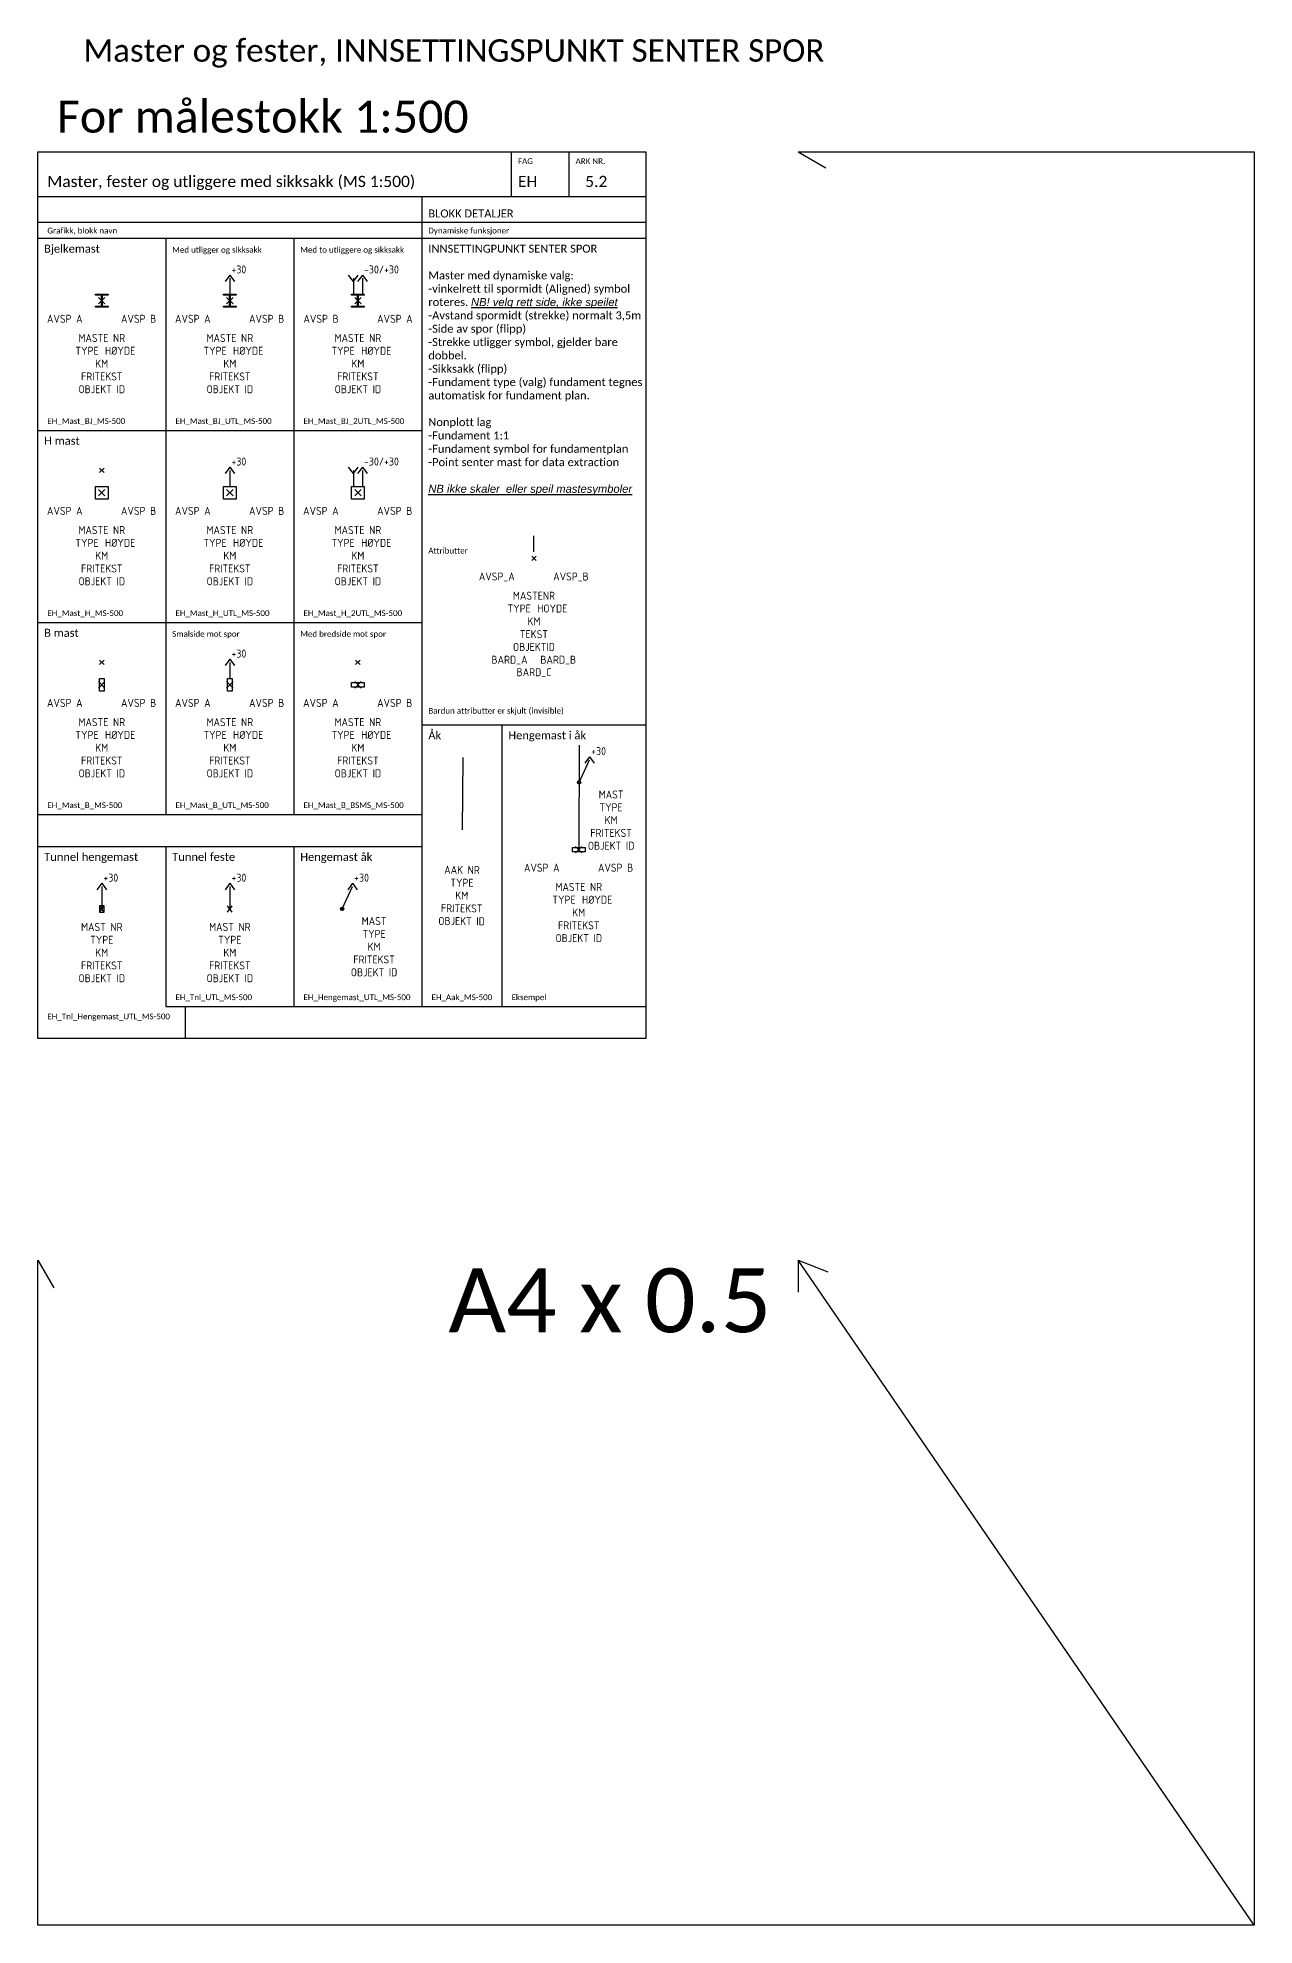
# Model space of a CAD drawing. Header units: metres. Extents: x -220 to 846, y -1228 to 277.
# Drawn here: x 210 to 400, y -1228 to -933.2 of the extents above; entities that cross this region are included whole.
import ezdxf
from ezdxf.enums import TextEntityAlignment as Align

# ---------------------------------------------------------------- set-up
doc = ezdxf.new("R2010")
doc.units = ezdxf.units.M
doc.header["$PDMODE"] = 3
doc.header["$PDSIZE"] = 0.5
doc.layers.add('1 PUNKT innsetting', color=231, linetype='Continuous', plot=False)
doc.layers.add('JBTEH_KL_xNonPLT_point_sentermast', color=11, linetype='Continuous', plot=False)
for name, color, linetype in [('JBTEH_ATT_mastenr', 2, 'Continuous'), ('JBTEH_ATT_Tekst', 2, 'Continuous'), ('JBTEH_KL_Mast_Komponenter', 4, 'Continuous'), ('JBTEH_KL_Mast_staal', 2, 'Continuous'), ('JBTEH_KL_Sikksakk', 5, 'Continuous'), ('JBTEH_KL_Utligger', 4, 'Continuous'), ('RAMME', 5, 'Continuous'), ('RAMME SYMBOLER', 4, 'Continuous'), ('RAMME TEKST', 7, 'Continuous')]:
    doc.layers.add(name, color=color, linetype=linetype)
doc.layers.add('JBTEH_ATT_OBJEKTID', color=2, linetype='Continuous', lineweight=25)
doc.styles.add('Calibri', font='calibri.ttf')
doc.styles.add('ISO25', font='isocp.shx', dxfattribs={"width": 0.9, "height": 2.5})

# ---------------------------------------------------------------- blocks, each defined once
blk = doc.blocks.new('*U119')
at = {"layer": 'JBTEH_KL_Mast_staal'}
blk.add_lwpolyline([(-0.35, -2.5), (0.35, -2.5), (0.35, -4.5), (-0.35, -4.5)], close=True, dxfattribs=at)
at = {"layer": 'JBTEH_KL_Sikksakk'}
for q in [(-0.75, -0.5), (0.75, -0.5)]:
    blk.add_line((0, 0.5), q, dxfattribs=at)
at = {"layer": 'JBTEH_KL_Utligger'}
blk.add_line((0, 0), (0, -2.5), dxfattribs=at)
at = {"layer": 'JBTEH_KL_xNonPLT_point_sentermast'}
blk.add_point((0, -3.5), dxfattribs=at)
at = {"layer": 'JBTEH_ATT_mastenr', "style": 'ISO25'}
blk.add_attdef('MASTENR', text='', height=1.25, dxfattribs=at).set_placement((0, -9.325), align=Align.MIDDLE)
at = {"layer": 'JBTEH_ATT_OBJEKTID', "style": 'ISO25'}
blk.add_attdef('OBJEKTID', text='', height=1.25, dxfattribs=at).set_placement((0, -17.325), align=Align.MIDDLE)
at = {"layer": 'JBTEH_ATT_Tekst', "style": 'ISO25'}
blk.add_attdef('SIKKSAKK', (0.25, 0.75), '', height=1.25, dxfattribs=at)
for tag, p in [('AVSP_A', (-3, -6.325)), ('TYPE', (-0.5, -11.325))]:
    blk.add_attdef(tag, text='', height=1.25, dxfattribs=at).set_placement(p, align=Align.MIDDLE_RIGHT)
for tag, p in [('AVSP_B', (3, -6.325)), ('HOYDE', (0.5, -11.325))]:
    blk.add_attdef(tag, text='', height=1.25, dxfattribs=at).set_placement(p, align=Align.MIDDLE_LEFT)
for tag, p in [('TEKST', (0, -15.325)), ('KM', (0, -13.325))]:
    blk.add_attdef(tag, text='', height=1.25, dxfattribs=at).set_placement(p, align=Align.MIDDLE)
at = {"layer": 'JBTEH_ATT_Tekst', "style": 'ISO25', "flags": 1}
blk.add_attdef('BARD_A', text='', height=1.25, dxfattribs=at).set_placement((-1, -19.325), align=Align.MIDDLE_RIGHT)
blk.add_attdef('BARD_B', text='', height=1.25, dxfattribs=at).set_placement((1, -19.325), align=Align.MIDDLE_LEFT)
blk.add_attdef('BARD_C', text='', height=1.25, dxfattribs=at).set_placement((0, -21.325), align=Align.MIDDLE)
blk = doc.blocks.new('*U116')
at = {"layer": 'JBTEH_KL_Mast_staal'}
blk.add_lwpolyline([(-1, -2.5), (1, -2.5), (1, -4.5), (-1, -4.5)], close=True, dxfattribs=at)
at = {"layer": 'JBTEH_KL_Sikksakk'}
for q in [(-0.75, -0.5), (0.75, -0.5)]:
    blk.add_line((0, 0.5), q, dxfattribs=at)
at = {"layer": 'JBTEH_KL_Utligger'}
blk.add_line((0, 0), (0, -2.5), dxfattribs=at)
at = {"layer": 'JBTEH_KL_xNonPLT_point_sentermast'}
blk.add_point((0, -3.5), dxfattribs=at)
at = {"layer": 'JBTEH_ATT_mastenr', "style": 'ISO25'}
blk.add_attdef('MASTENR', text='', height=1.25, dxfattribs=at).set_placement((0, -9.325), align=Align.MIDDLE)
at = {"layer": 'JBTEH_ATT_OBJEKTID', "style": 'ISO25'}
blk.add_attdef('OBJEKTID', text='', height=1.25, dxfattribs=at).set_placement((0, -17.325), align=Align.MIDDLE)
at = {"layer": 'JBTEH_ATT_Tekst', "style": 'ISO25'}
blk.add_attdef('SIKKSAKK', (0.25, 0.75), '', height=1.25, dxfattribs=at)
for tag, p in [('AVSP_A', (-3, -6.325)), ('TYPE', (-0.5, -11.325))]:
    blk.add_attdef(tag, text='', height=1.25, dxfattribs=at).set_placement(p, align=Align.MIDDLE_RIGHT)
for tag, p in [('AVSP_B', (3, -6.325)), ('HOYDE', (0.5, -11.325))]:
    blk.add_attdef(tag, text='', height=1.25, dxfattribs=at).set_placement(p, align=Align.MIDDLE_LEFT)
for tag, p in [('TEKST', (0, -15.325)), ('KM', (0, -13.325))]:
    blk.add_attdef(tag, text='', height=1.25, dxfattribs=at).set_placement(p, align=Align.MIDDLE)
at = {"layer": 'JBTEH_ATT_Tekst', "style": 'ISO25', "flags": 1}
blk.add_attdef('BARD_A', text='', height=1.25, dxfattribs=at).set_placement((-1, -19.325), align=Align.MIDDLE_RIGHT)
blk.add_attdef('BARD_B', text='', height=1.25, dxfattribs=at).set_placement((1, -19.325), align=Align.MIDDLE_LEFT)
blk.add_attdef('BARD_C', text='', height=1.25, dxfattribs=at).set_placement((0, -21.325), align=Align.MIDDLE)
blk = doc.blocks.new('*U118')
at = {"layer": 'JBTEH_KL_Mast_staal'}
blk.add_lwpolyline([(-0.35, -2.5), (0.35, -2.5), (0.35, -4.5), (-0.35, -4.5)], close=True, dxfattribs=at)
at = {"layer": 'JBTEH_KL_xNonPLT_point_sentermast'}
blk.add_point((0, -3.5), dxfattribs=at)
at = {"layer": 'JBTEH_ATT_mastenr', "style": 'ISO25'}
blk.add_attdef('MASTENR', text='', height=1.25, dxfattribs=at).set_placement((0, -9.325), align=Align.MIDDLE)
at = {"layer": 'JBTEH_ATT_OBJEKTID', "style": 'ISO25'}
blk.add_attdef('OBJEKTID', text='', height=1.25, dxfattribs=at).set_placement((0, -17.325), align=Align.MIDDLE)
at = {"layer": 'JBTEH_ATT_Tekst', "style": 'ISO25'}
for tag, p in [('AVSP_A', (-3, -6.325)), ('TYPE', (-0.5, -11.325))]:
    blk.add_attdef(tag, text='', height=1.25, dxfattribs=at).set_placement(p, align=Align.MIDDLE_RIGHT)
for tag, p in [('AVSP_B', (3, -6.325)), ('HOYDE', (0.5, -11.325))]:
    blk.add_attdef(tag, text='', height=1.25, dxfattribs=at).set_placement(p, align=Align.MIDDLE_LEFT)
for tag, p in [('TEKST', (0, -15.325)), ('KM', (0, -13.325))]:
    blk.add_attdef(tag, text='', height=1.25, dxfattribs=at).set_placement(p, align=Align.MIDDLE)
at = {"layer": 'JBTEH_ATT_Tekst', "style": 'ISO25', "flags": 1}
blk.add_attdef('BARD_A', text='', height=1.25, dxfattribs=at).set_placement((-1, -19.325), align=Align.MIDDLE_RIGHT)
blk.add_attdef('BARD_B', text='', height=1.25, dxfattribs=at).set_placement((1, -19.325), align=Align.MIDDLE_LEFT)
blk.add_attdef('BARD_C', text='', height=1.25, dxfattribs=at).set_placement((0, -21.325), align=Align.MIDDLE)
blk = doc.blocks.new('*U115')
at = {"layer": 'JBTEH_KL_Mast_staal'}
blk.add_lwpolyline([(-1, -2.5), (1, -2.5), (1, -4.5), (-1, -4.5)], close=True, dxfattribs=at)
at = {"layer": 'JBTEH_KL_xNonPLT_point_sentermast'}
blk.add_point((0, -3.5), dxfattribs=at)
at = {"layer": 'JBTEH_ATT_mastenr', "style": 'ISO25'}
blk.add_attdef('MASTENR', text='', height=1.25, dxfattribs=at).set_placement((0, -9.325), align=Align.MIDDLE)
at = {"layer": 'JBTEH_ATT_OBJEKTID', "style": 'ISO25'}
blk.add_attdef('OBJEKTID', text='', height=1.25, dxfattribs=at).set_placement((0, -17.325), align=Align.MIDDLE)
at = {"layer": 'JBTEH_ATT_Tekst', "style": 'ISO25'}
for tag, p in [('AVSP_A', (-3, -6.325)), ('TYPE', (-0.5, -11.325))]:
    blk.add_attdef(tag, text='', height=1.25, dxfattribs=at).set_placement(p, align=Align.MIDDLE_RIGHT)
for tag, p in [('AVSP_B', (3, -6.325)), ('HOYDE', (0.5, -11.325))]:
    blk.add_attdef(tag, text='', height=1.25, dxfattribs=at).set_placement(p, align=Align.MIDDLE_LEFT)
for tag, p in [('TEKST', (0, -15.325)), ('KM', (0, -13.325))]:
    blk.add_attdef(tag, text='', height=1.25, dxfattribs=at).set_placement(p, align=Align.MIDDLE)
at = {"layer": 'JBTEH_ATT_Tekst', "style": 'ISO25', "flags": 1}
blk.add_attdef('BARD_A', text='', height=1.25, dxfattribs=at).set_placement((-1, -19.325), align=Align.MIDDLE_RIGHT)
blk.add_attdef('BARD_B', text='', height=1.25, dxfattribs=at).set_placement((1, -19.325), align=Align.MIDDLE_LEFT)
blk.add_attdef('BARD_C', text='', height=1.25, dxfattribs=at).set_placement((0, -21.325), align=Align.MIDDLE)
blk = doc.blocks.new('*U117')
at = {"layer": 'JBTEH_KL_Mast_staal'}
blk.add_lwpolyline([(-1, -2.5), (1, -2.5), (1, -4.5), (-1, -4.5)], close=True, dxfattribs=at)
at = {"layer": 'JBTEH_KL_Sikksakk'}
for p, q in [((-0.7, -0.5), (-1.45, 0.5)), ((-0.7, -0.5), (0.05, 0.5)), ((0.7, 0.5), (-0.05, -0.5)), ((0.7, 0.5), (1.45, -0.5))]:
    blk.add_line(p, q, dxfattribs=at)
at = {"layer": 'JBTEH_KL_Utligger'}
for p, q in [((-0.7, 0), (-0.7, -2.5)), ((0.7, 0), (0.7, -2.5))]:
    blk.add_line(p, q, dxfattribs=at)
at = {"layer": 'JBTEH_KL_xNonPLT_point_sentermast'}
blk.add_point((0, -3.5), dxfattribs=at)
at = {"layer": 'JBTEH_ATT_mastenr', "style": 'ISO25'}
blk.add_attdef('MASTENR', text='', height=1.25, dxfattribs=at).set_placement((0, -9.325), align=Align.MIDDLE)
at = {"layer": 'JBTEH_ATT_OBJEKTID', "style": 'ISO25'}
blk.add_attdef('OBJEKTID', text='', height=1.25, dxfattribs=at).set_placement((0, -17.325), align=Align.MIDDLE)
at = {"layer": 'JBTEH_ATT_Tekst', "style": 'ISO25'}
blk.add_attdef('SIKKSAKK', (0.95, 0.75), '', height=1.25, dxfattribs=at)
for tag, p in [('AVSP_A', (-3, -6.325)), ('TYPE', (-0.5, -11.325))]:
    blk.add_attdef(tag, text='', height=1.25, dxfattribs=at).set_placement(p, align=Align.MIDDLE_RIGHT)
for tag, p in [('AVSP_B', (3, -6.325)), ('HOYDE', (0.5, -11.325))]:
    blk.add_attdef(tag, text='', height=1.25, dxfattribs=at).set_placement(p, align=Align.MIDDLE_LEFT)
for tag, p in [('TEKST', (0, -15.325)), ('KM', (0, -13.325))]:
    blk.add_attdef(tag, text='', height=1.25, dxfattribs=at).set_placement(p, align=Align.MIDDLE)
at = {"layer": 'JBTEH_ATT_Tekst', "style": 'ISO25', "flags": 1}
blk.add_attdef('BARD_A', text='', height=1.25, dxfattribs=at).set_placement((-1, -19.325), align=Align.MIDDLE_RIGHT)
blk.add_attdef('BARD_B', text='', height=1.25, dxfattribs=at).set_placement((1, -19.325), align=Align.MIDDLE_LEFT)
blk.add_attdef('BARD_C', text='', height=1.25, dxfattribs=at).set_placement((0, -21.325), align=Align.MIDDLE)
blk = doc.blocks.new('*U120')
at = {"layer": 'JBTEH_KL_Mast_staal'}
blk.add_lwpolyline([(1, -3.15), (1, -3.85), (-1, -3.85), (-1, -3.15)], close=True, dxfattribs=at)
at = {"layer": 'JBTEH_KL_xNonPLT_point_sentermast'}
blk.add_point((0, -3.5), dxfattribs=at)
at = {"layer": 'JBTEH_ATT_mastenr', "style": 'ISO25'}
blk.add_attdef('MASTENR', text='', height=1.25, dxfattribs=at).set_placement((0, -9.325), align=Align.MIDDLE)
at = {"layer": 'JBTEH_ATT_OBJEKTID', "style": 'ISO25'}
blk.add_attdef('OBJEKTID', text='', height=1.25, dxfattribs=at).set_placement((0, -17.325), align=Align.MIDDLE)
at = {"layer": 'JBTEH_ATT_Tekst', "style": 'ISO25'}
for tag, p in [('AVSP_A', (-3, -6.325)), ('TYPE', (-0.5, -11.325))]:
    blk.add_attdef(tag, text='', height=1.25, dxfattribs=at).set_placement(p, align=Align.MIDDLE_RIGHT)
for tag, p in [('AVSP_B', (3, -6.325)), ('HOYDE', (0.5, -11.325))]:
    blk.add_attdef(tag, text='', height=1.25, dxfattribs=at).set_placement(p, align=Align.MIDDLE_LEFT)
for tag, p in [('TEKST', (0, -15.325)), ('KM', (0, -13.325))]:
    blk.add_attdef(tag, text='', height=1.25, dxfattribs=at).set_placement(p, align=Align.MIDDLE)
at = {"layer": 'JBTEH_ATT_Tekst', "style": 'ISO25', "flags": 1}
blk.add_attdef('BARD_A', text='', height=1.25, dxfattribs=at).set_placement((-1, -19.325), align=Align.MIDDLE_RIGHT)
blk.add_attdef('BARD_B', text='', height=1.25, dxfattribs=at).set_placement((1, -19.325), align=Align.MIDDLE_LEFT)
blk.add_attdef('BARD_C', text='', height=1.25, dxfattribs=at).set_placement((0, -21.325), align=Align.MIDDLE)
blk = doc.blocks.new('*U112')
at = {"layer": 'JBTEH_KL_Mast_staal'}
h = blk.add_hatch(color=256, dxfattribs=at)
h.dxf.hatch_style = 1
edge = h.paths.add_edge_path()
edge.add_line((-1, -4.35), (-0.18, -4.35))
edge.add_arc((-0.18, -4.2375), 0.1125, 270, 360)
edge.add_line((-0.0675, -4.2375), (-0.0675, -2.7625))
edge.add_arc((-0.18, -2.7625), 0.1125, 360, 450)
edge.add_line((-0.18, -2.65), (-1, -2.65))
edge.add_line((-1, -2.65), (-1, -2.5))
edge.add_line((-1, -2.5), (1, -2.5))
edge.add_line((1, -2.5), (1, -2.65))
edge.add_line((1, -2.65), (0.18, -2.65))
edge.add_arc((0.18, -2.7625), 0.1125, 90, 180)
edge.add_line((0.0675, -2.7625), (0.0675, -4.2375))
edge.add_arc((0.18, -4.2375), 0.1125, 180, 270)
edge.add_line((0.18, -4.35), (1, -4.35))
edge.add_line((1, -4.35), (1, -4.5))
edge.add_line((1, -4.5), (-1, -4.5))
edge.add_line((-1, -4.5), (-1, -4.35))
blk.add_lwpolyline([(-1, -4.35), (-0.18, -4.35, 0.41421356), (-0.0675, -4.2375), (-0.0675, -2.7625, 0.41421356), (-0.18, -2.65), (-1, -2.65), (-1, -2.5), (1, -2.5), (1, -2.65), (0.18, -2.65, 0.41421356), (0.0675, -2.7625), (0.0675, -4.2375, 0.41421356), (0.18, -4.35), (1, -4.35), (1, -4.5), (-1, -4.5)], format="xyb", close=True, dxfattribs=at)
at = {"layer": 'JBTEH_KL_xNonPLT_point_sentermast'}
blk.add_point((0, -3.5), dxfattribs=at)
at = {"layer": 'JBTEH_ATT_mastenr', "style": 'ISO25'}
blk.add_attdef('MASTENR', text='', height=1.25, dxfattribs=at).set_placement((0, -9.325), align=Align.MIDDLE)
at = {"layer": 'JBTEH_ATT_OBJEKTID', "style": 'ISO25'}
blk.add_attdef('OBJEKTID', text='', height=1.25, dxfattribs=at).set_placement((0, -17.325), align=Align.MIDDLE)
at = {"layer": 'JBTEH_ATT_Tekst', "style": 'ISO25'}
for tag, p in [('AVSP_A', (-3, -6.325)), ('TYPE', (-0.5, -11.325))]:
    blk.add_attdef(tag, text='', height=1.25, dxfattribs=at).set_placement(p, align=Align.MIDDLE_RIGHT)
for tag, p in [('AVSP_B', (3, -6.325)), ('HOYDE', (0.5, -11.325))]:
    blk.add_attdef(tag, text='', height=1.25, dxfattribs=at).set_placement(p, align=Align.MIDDLE_LEFT)
for tag, p in [('TEKST', (0, -15.325)), ('KM', (0, -13.325))]:
    blk.add_attdef(tag, text='', height=1.25, dxfattribs=at).set_placement(p, align=Align.MIDDLE)
at = {"layer": 'JBTEH_ATT_Tekst', "style": 'ISO25', "flags": 1}
blk.add_attdef('BARD_A', text='', height=1.25, dxfattribs=at).set_placement((-1, -19.325), align=Align.MIDDLE_RIGHT)
blk.add_attdef('BARD_B', text='', height=1.25, dxfattribs=at).set_placement((1, -19.325), align=Align.MIDDLE_LEFT)
blk.add_attdef('BARD_C', text='', height=1.25, dxfattribs=at).set_placement((0, -21.325), align=Align.MIDDLE)
blk = doc.blocks.new('*U113')
at = {"layer": 'JBTEH_KL_Mast_staal'}
h = blk.add_hatch(color=256, dxfattribs=at)
h.dxf.hatch_style = 1
edge = h.paths.add_edge_path()
edge.add_line((-1, -4.35), (-0.18, -4.35))
edge.add_arc((-0.18, -4.2375), 0.1125, 270, 360)
edge.add_line((-0.0675, -4.2375), (-0.0675, -2.7625))
edge.add_arc((-0.18, -2.7625), 0.1125, 360, 450)
edge.add_line((-0.18, -2.65), (-1, -2.65))
edge.add_line((-1, -2.65), (-1, -2.5))
edge.add_line((-1, -2.5), (1, -2.5))
edge.add_line((1, -2.5), (1, -2.65))
edge.add_line((1, -2.65), (0.18, -2.65))
edge.add_arc((0.18, -2.7625), 0.1125, 90, 180)
edge.add_line((0.0675, -2.7625), (0.0675, -4.2375))
edge.add_arc((0.18, -4.2375), 0.1125, 180, 270)
edge.add_line((0.18, -4.35), (1, -4.35))
edge.add_line((1, -4.35), (1, -4.5))
edge.add_line((1, -4.5), (-1, -4.5))
edge.add_line((-1, -4.5), (-1, -4.35))
blk.add_lwpolyline([(-1, -4.35), (-0.18, -4.35, 0.41421356), (-0.0675, -4.2375), (-0.0675, -2.7625, 0.41421356), (-0.18, -2.65), (-1, -2.65), (-1, -2.5), (1, -2.5), (1, -2.65), (0.18, -2.65, 0.41421356), (0.0675, -2.7625), (0.0675, -4.2375, 0.41421356), (0.18, -4.35), (1, -4.35), (1, -4.5), (-1, -4.5)], format="xyb", close=True, dxfattribs=at)
at = {"layer": 'JBTEH_KL_Sikksakk'}
for q in [(-0.75, -0.5), (0.75, -0.5)]:
    blk.add_line((0, 0.5), q, dxfattribs=at)
at = {"layer": 'JBTEH_KL_Utligger'}
blk.add_line((0, 0), (0, -2.5), dxfattribs=at)
at = {"layer": 'JBTEH_KL_xNonPLT_point_sentermast'}
blk.add_point((0, -3.5), dxfattribs=at)
at = {"layer": 'JBTEH_ATT_mastenr', "style": 'ISO25'}
blk.add_attdef('MASTENR', text='', height=1.25, dxfattribs=at).set_placement((0, -9.325), align=Align.MIDDLE)
at = {"layer": 'JBTEH_ATT_OBJEKTID', "style": 'ISO25'}
blk.add_attdef('OBJEKTID', text='', height=1.25, dxfattribs=at).set_placement((0, -17.325), align=Align.MIDDLE)
at = {"layer": 'JBTEH_ATT_Tekst', "style": 'ISO25'}
blk.add_attdef('SIKKSAKK', (0.25, 0.75), '', height=1.25, dxfattribs=at)
for tag, p in [('AVSP_A', (-3, -6.325)), ('TYPE', (-0.5, -11.325))]:
    blk.add_attdef(tag, text='', height=1.25, dxfattribs=at).set_placement(p, align=Align.MIDDLE_RIGHT)
for tag, p in [('AVSP_B', (3, -6.325)), ('HOYDE', (0.5, -11.325))]:
    blk.add_attdef(tag, text='', height=1.25, dxfattribs=at).set_placement(p, align=Align.MIDDLE_LEFT)
for tag, p in [('TEKST', (0, -15.325)), ('KM', (0, -13.325))]:
    blk.add_attdef(tag, text='', height=1.25, dxfattribs=at).set_placement(p, align=Align.MIDDLE)
at = {"layer": 'JBTEH_ATT_Tekst', "style": 'ISO25', "flags": 1}
blk.add_attdef('BARD_A', text='', height=1.25, dxfattribs=at).set_placement((-1, -19.325), align=Align.MIDDLE_RIGHT)
blk.add_attdef('BARD_B', text='', height=1.25, dxfattribs=at).set_placement((1, -19.325), align=Align.MIDDLE_LEFT)
blk.add_attdef('BARD_C', text='', height=1.25, dxfattribs=at).set_placement((0, -21.325), align=Align.MIDDLE)
blk = doc.blocks.new('*U114')
at = {"layer": 'JBTEH_KL_Mast_staal'}
h = blk.add_hatch(color=256, dxfattribs=at)
h.dxf.hatch_style = 1
edge = h.paths.add_edge_path()
edge.add_line((-1, -4.35), (-0.18, -4.35))
edge.add_arc((-0.18, -4.2375), 0.1125, 270, 360)
edge.add_line((-0.0675, -4.2375), (-0.0675, -2.7625))
edge.add_arc((-0.18, -2.7625), 0.1125, 360, 450)
edge.add_line((-0.18, -2.65), (-1, -2.65))
edge.add_line((-1, -2.65), (-1, -2.5))
edge.add_line((-1, -2.5), (1, -2.5))
edge.add_line((1, -2.5), (1, -2.65))
edge.add_line((1, -2.65), (0.18, -2.65))
edge.add_arc((0.18, -2.7625), 0.1125, 90, 180)
edge.add_line((0.0675, -2.7625), (0.0675, -4.2375))
edge.add_arc((0.18, -4.2375), 0.1125, 180, 270)
edge.add_line((0.18, -4.35), (1, -4.35))
edge.add_line((1, -4.35), (1, -4.5))
edge.add_line((1, -4.5), (-1, -4.5))
edge.add_line((-1, -4.5), (-1, -4.35))
blk.add_lwpolyline([(-1, -4.35), (-0.18, -4.35, 0.41421356), (-0.0675, -4.2375), (-0.0675, -2.7625, 0.41421356), (-0.18, -2.65), (-1, -2.65), (-1, -2.5), (1, -2.5), (1, -2.65), (0.18, -2.65, 0.41421356), (0.0675, -2.7625), (0.0675, -4.2375, 0.41421356), (0.18, -4.35), (1, -4.35), (1, -4.5), (-1, -4.5)], format="xyb", close=True, dxfattribs=at)
at = {"layer": 'JBTEH_KL_Sikksakk'}
for p, q in [((-0.7, -0.5), (-1.45, 0.5)), ((-0.7, -0.5), (0.05, 0.5)), ((0.7, 0.5), (-0.05, -0.5)), ((0.7, 0.5), (1.45, -0.5))]:
    blk.add_line(p, q, dxfattribs=at)
at = {"layer": 'JBTEH_KL_Utligger'}
for p, q in [((-0.7, 0), (-0.7, -2.5)), ((0.7, 0), (0.7, -2.5))]:
    blk.add_line(p, q, dxfattribs=at)
at = {"layer": 'JBTEH_KL_xNonPLT_point_sentermast'}
blk.add_point((0, -3.5), dxfattribs=at)
at = {"layer": 'JBTEH_ATT_mastenr', "style": 'ISO25'}
blk.add_attdef('MASTENR', text='', height=1.25, dxfattribs=at).set_placement((0, -9.325), align=Align.MIDDLE)
at = {"layer": 'JBTEH_ATT_OBJEKTID', "style": 'ISO25'}
blk.add_attdef('OBJEKTID', text='', height=1.25, dxfattribs=at).set_placement((0, -17.325), align=Align.MIDDLE)
at = {"layer": 'JBTEH_ATT_Tekst', "style": 'ISO25'}
blk.add_attdef('SIKKSAKK', (0.95, 0.75), '', height=1.25, dxfattribs=at)
for tag, p in [('AVSP_A', (-3, -6.325)), ('TYPE', (-0.5, -11.325))]:
    blk.add_attdef(tag, text='', height=1.25, dxfattribs=at).set_placement(p, align=Align.MIDDLE_RIGHT)
for tag, p in [('AVSP_B', (3, -6.325)), ('HOYDE', (0.5, -11.325))]:
    blk.add_attdef(tag, text='', height=1.25, dxfattribs=at).set_placement(p, align=Align.MIDDLE_LEFT)
for tag, p in [('TEKST', (0, -15.325)), ('KM', (0, -13.325))]:
    blk.add_attdef(tag, text='', height=1.25, dxfattribs=at).set_placement(p, align=Align.MIDDLE)
at = {"layer": 'JBTEH_ATT_Tekst', "style": 'ISO25', "flags": 1}
blk.add_attdef('BARD_A', text='', height=1.25, dxfattribs=at).set_placement((-1, -19.325), align=Align.MIDDLE_RIGHT)
blk.add_attdef('BARD_B', text='', height=1.25, dxfattribs=at).set_placement((1, -19.325), align=Align.MIDDLE_LEFT)
blk.add_attdef('BARD_C', text='', height=1.25, dxfattribs=at).set_placement((0, -21.325), align=Align.MIDDLE)
blk = doc.blocks.new('*U79')
for p, q in [((-0.375, -4), (0.375, -3)), ((0.375, -4), (-0.375, -3))]:
    blk.add_line(p, q)
at = {"layer": 'JBTEH_KL_Sikksakk'}
for q in [(-0.75, -0.5), (0.75, -0.5)]:
    blk.add_line((0, 0.5), q, dxfattribs=at)
at = {"layer": 'JBTEH_KL_Utligger'}
blk.add_line((0, 0), (0, -3.5), dxfattribs=at)
at = {"layer": 'JBTEH_ATT_mastenr', "style": 'ISO25'}
blk.add_attdef('MASTENR', text='', height=1.25, dxfattribs=at).set_placement((0, -6.325), align=Align.MIDDLE)
at = {"layer": 'JBTEH_ATT_OBJEKTID', "style": 'ISO25'}
blk.add_attdef('OBJEKTID', text='', height=1.25, dxfattribs=at).set_placement((0, -14.325), align=Align.MIDDLE)
at = {"layer": 'JBTEH_ATT_Tekst', "style": 'ISO25'}
blk.add_attdef('SIKKSAKK', (0.25, 0.75), '', height=1.25, dxfattribs=at)
for tag, p in [('TYPE', (0, -8.325)), ('TEKST', (0, -12.325)), ('KM', (0, -10.325))]:
    blk.add_attdef(tag, text='', height=1.25, dxfattribs=at).set_placement(p, align=Align.MIDDLE)
blk = doc.blocks.new('*U78')
for p, q in [((-0.375, -4), (0.375, -3)), ((0.375, -4), (-0.375, -3))]:
    blk.add_line(p, q)
blk.add_lwpolyline([(-0.375, -4), (0.375, -4), (0.375, -3), (-0.375, -3)], close=True)
at = {"layer": 'JBTEH_KL_Sikksakk'}
for q in [(-0.75, -0.5), (0.75, -0.5)]:
    blk.add_line((0, 0.5), q, dxfattribs=at)
at = {"layer": 'JBTEH_KL_Utligger'}
blk.add_line((0, 0), (0, -3.5), dxfattribs=at)
at = {"layer": 'JBTEH_ATT_mastenr', "style": 'ISO25'}
blk.add_attdef('MASTENR', text='', height=1.25, dxfattribs=at).set_placement((0, -6.325), align=Align.MIDDLE)
at = {"layer": 'JBTEH_ATT_OBJEKTID', "style": 'ISO25'}
blk.add_attdef('OBJEKTID', text='', height=1.25, dxfattribs=at).set_placement((0, -14.325), align=Align.MIDDLE)
at = {"layer": 'JBTEH_ATT_Tekst', "style": 'ISO25'}
blk.add_attdef('SIKKSAKK', (0.25, 0.75), '', height=1.25, dxfattribs=at)
for tag, p in [('TYPE', (0, -8.325)), ('TEKST', (0, -12.325)), ('KM', (0, -10.325))]:
    blk.add_attdef(tag, text='', height=1.25, dxfattribs=at).set_placement(p, align=Align.MIDDLE)
blk = doc.blocks.new('*U80')
h = blk.add_hatch(color=256)
h.dxf.hatch_style = 1
edge = h.paths.add_edge_path()
edge.add_arc((0, 0), 0.263, 0, 360)
blk.add_circle((0, 0), 0.263)
at = {"layer": 'JBTEH_KL_Sikksakk'}
for q in [(0.88, 3), (2.38, 3)]:
    blk.add_line((1.63, 4), q, dxfattribs=at)
at = {"layer": 'JBTEH_KL_Utligger'}
blk.add_line((0, 0), (1.63, 3.5), dxfattribs=at)
at = {"layer": 'JBTEH_ATT_mastenr', "style": 'ISO25'}
blk.add_attdef('MASTENR', text='', height=1.25, dxfattribs=at).set_placement((5, -1.9), align=Align.MIDDLE)
at = {"layer": 'JBTEH_ATT_OBJEKTID', "style": 'ISO25'}
blk.add_attdef('OBJEKTID', text='', height=1.25, dxfattribs=at).set_placement((5, -9.9), align=Align.MIDDLE)
at = {"layer": 'JBTEH_ATT_Tekst', "style": 'ISO25'}
blk.add_attdef('SIKKSAKK', (1.88, 4.25), '', height=1.25, dxfattribs=at)
for tag, p in [('TYPE', (5, -3.9)), ('KM', (5, -5.9)), ('TEKST', (5, -7.9))]:
    blk.add_attdef(tag, text='', height=1.25, dxfattribs=at).set_placement(p, align=Align.MIDDLE)
blk = doc.blocks.new('*U81')
blk.add_line((0, 0), (-0.08, -11.29))
at = {"layer": 'JBTEH_ATT_mastenr', "style": 'ISO25'}
blk.add_attdef('AAKNR', text='', height=1.25, rotation=359.5816, dxfattribs=at).set_placement((-0.13, -17.54), align=Align.MIDDLE)
at = {"layer": 'JBTEH_ATT_OBJEKTID', "style": 'ISO25'}
blk.add_attdef('OBJEKTID', text='', height=1.25, rotation=359.5816, dxfattribs=at).set_placement((-0.19, -25.54), align=Align.MIDDLE)
at = {"layer": 'JBTEH_ATT_Tekst', "style": 'ISO25'}
for tag, p in [('TYPE', (-0.14, -19.54)), ('TEKST', (-0.17, -23.54)), ('KM', (-0.16, -21.54))]:
    blk.add_attdef(tag, text='', height=1.25, rotation=359.5816, dxfattribs=at).set_placement(p, align=Align.MIDDLE)
blk = doc.blocks.new('*U82')
blk.add_line((0, 0), (-0.08, -16.29))
at = {"layer": 'JBTEH_ATT_mastenr', "style": 'ISO25'}
blk.add_attdef('AAKNR', text='', height=1.25, rotation=359.71, dxfattribs=at).set_placement((0.33, -32.16), align=Align.MIDDLE)
at = {"layer": 'JBTEH_ATT_OBJEKTID', "style": 'ISO25'}
blk.add_attdef('OBJEKTID', text='', height=1.25, rotation=359.71, dxfattribs=at).set_placement((0.29, -40.16), align=Align.MIDDLE)
at = {"layer": 'JBTEH_ATT_Tekst', "style": 'ISO25'}
for tag, p in [('TYPE', (0.32, -34.16)), ('TEKST', (0.3, -38.16)), ('KM', (0.31, -36.16))]:
    blk.add_attdef(tag, text='', height=1.25, rotation=359.71, dxfattribs=at).set_placement(p, align=Align.MIDDLE)

msp = doc.modelspace()

# ---------------------------------------------------------------- linework, layer by layer
at = {"layer": '1 PUNKT innsetting'}
for p, q in [((219.65, -1001.1), (220.35, -1000.4)), ((220.35, -1001.1), (219.65, -1000.4)), ((287.5, -1013.5), (287.5, -1011)), ((287.15, -1014.85), (287.85, -1014.15)), ((287.85, -1014.85), (287.15, -1014.15)), ((219.65, -1031.1), (220.35, -1030.4)), ((220.35, -1031.1), (219.65, -1030.4)), ((259.65, -1031.1), (260.35, -1030.4)), ((260.35, -1031.1), (259.65, -1030.4))]:
    msp.add_line(p, q, dxfattribs=at)
at = {"layer": 'RAMME'}
msp.add_line((210, -958), (305, -958), dxfattribs=at)
msp.add_lwpolyline([(305, -1089.5), (210, -1089.5), (210, -951), (305, -951)], close=True, dxfattribs=at)
at = {"layer": 'RAMME SYMBOLER'}
for p, q in [((284, -958), (284, -951)), ((293, -958), (293, -951)), ((328.75, -951), (333.08, -953.5)), ((270, -958), (270, -964.5)), ((210, -962), (305, -962)), ((210, -964.5), (305, -964.5)), ((230, -964.5), (230, -1054.5)), ((250, -964.5), (250, -1054.5)), ((270, -964.5), (270, -1084.5)), ((210, -994.5), (270, -994.5)), ((210, -1024.5), (270, -1024.5)), ((270, -1040.5), (305, -1040.5)), ((282.5, -1040.5), (282.5, -1084.5)), ((210, -1054.5), (270, -1054.5)), ((210, -1059.5), (270, -1059.5)), ((230, -1059.5), (230, -1084.5)), ((250, -1059.5), (250, -1084.5)), ((230, -1084.5), (305, -1084.5)), ((233, -1084.5), (233, -1089.5)), ((210, -1124.12), (212.5, -1128.46)), ((400, -1228), (328.75, -1124.12)), ((328.75, -1124.12), (328.75, -1129.12)), ((328.75, -1124.12), (333.41, -1125.93))]:
    msp.add_line(p, q, dxfattribs=at)
msp.add_lwpolyline([(328.75, -951), (400, -951), (400, -1228), (210, -1228), (210, -1124.12)], dxfattribs=at)

# ---------------------------------------------------------------- block references
at = {"layer": 'JBTEH_KL_Mast_Komponenter'}
for name, p, values in [('*U113', (240, -970.75), {'SIKKSAKK': '+30', 'MASTENR': 'MASTE NR', 'TYPE': 'TYPE', 'HOYDE': 'HØYDE', 'KM': 'KM', 'TEKST': 'FRITEKST', 'OBJEKTID': 'OBJEKT ID', 'AVSP_A': 'AVSP A', 'AVSP_B': 'AVSP B'}), ('*U114', (260, -970.75), {'SIKKSAKK': '-30/+30', 'MASTENR': 'MASTE NR', 'TYPE': 'TYPE', 'HOYDE': 'HØYDE', 'KM': 'KM', 'TEKST': 'FRITEKST', 'OBJEKTID': 'OBJEKT ID', 'AVSP_A': 'AVSP B', 'AVSP_B': 'AVSP A'}), ('*U112', (220, -970.75), {'MASTENR': 'MASTE NR', 'TYPE': 'TYPE', 'HOYDE': 'HØYDE', 'KM': 'KM', 'TEKST': 'FRITEKST', 'OBJEKTID': 'OBJEKT ID', 'AVSP_A': 'AVSP A', 'AVSP_B': 'AVSP B'}), ('*U116', (240, -1000.75), {'SIKKSAKK': '+30', 'MASTENR': 'MASTE NR', 'TYPE': 'TYPE', 'HOYDE': 'HØYDE', 'KM': 'KM', 'TEKST': 'FRITEKST', 'OBJEKTID': 'OBJEKT ID', 'AVSP_A': 'AVSP A', 'AVSP_B': 'AVSP B'}), ('*U117', (260, -1000.75), {'SIKKSAKK': '-30/+30', 'MASTENR': 'MASTE NR', 'TYPE': 'TYPE', 'HOYDE': 'HØYDE', 'KM': 'KM', 'TEKST': 'FRITEKST', 'OBJEKTID': 'OBJEKT ID', 'AVSP_A': 'AVSP A', 'AVSP_B': 'AVSP B'}), ('*U115', (220, -1000.75), {'MASTENR': 'MASTE NR', 'HOYDE': 'HØYDE', 'KM': 'KM', 'TYPE': 'TYPE', 'TEKST': 'FRITEKST', 'OBJEKTID': 'OBJEKT ID', 'AVSP_A': 'AVSP A', 'AVSP_B': 'AVSP B'}), ('*U119', (240, -1030.75), {'SIKKSAKK': '+30', 'MASTENR': 'MASTE NR', 'TYPE': 'TYPE', 'HOYDE': 'HØYDE', 'KM': 'KM', 'TEKST': 'FRITEKST', 'OBJEKTID': 'OBJEKT ID', 'AVSP_A': 'AVSP A', 'AVSP_B': 'AVSP B'}), ('*U118', (220, -1030.75), {'MASTENR': 'MASTE NR', 'HOYDE': 'HØYDE', 'KM': 'KM', 'TYPE': 'TYPE', 'TEKST': 'FRITEKST', 'OBJEKTID': 'OBJEKT ID', 'AVSP_A': 'AVSP A', 'AVSP_B': 'AVSP B'}), ('*U120', (260, -1030.75), {'MASTENR': 'MASTE NR', 'HOYDE': 'HØYDE', 'KM': 'KM', 'TYPE': 'TYPE', 'TEKST': 'FRITEKST', 'OBJEKTID': 'OBJEKT ID', 'AVSP_A': 'AVSP A', 'AVSP_B': 'AVSP B'}), ('*U81', (276.39, -1045.62), {'AAKNR': 'AAK NR', 'TYPE': 'TYPE', 'KM': 'KM', 'TEKST': 'FRITEKST', 'OBJEKTID': 'OBJEKT ID'}), ('*U80', (294.55, -1049.48), {'MASTENR': 'MAST', 'SIKKSAKK': '+30', 'TYPE': 'TYPE', 'KM': 'KM', 'TEKST': 'FRITEKST', 'OBJEKTID': 'OBJEKT ID'}), ('*U120', (294.5, -1056.49), {'MASTENR': 'MASTE NR', 'HOYDE': 'HØYDE', 'KM': 'KM', 'TYPE': 'TYPE', 'TEKST': 'FRITEKST', 'OBJEKTID': 'OBJEKT ID', 'AVSP_A': 'AVSP A', 'AVSP_B': 'AVSP B'}), ('*U78', (220, -1065.75), {'MASTENR': 'MAST NR', 'TYPE': 'TYPE', 'SIKKSAKK': '+30', 'KM': 'KM', 'TEKST': 'FRITEKST', 'OBJEKTID': 'OBJEKT ID'}), ('*U79', (240, -1065.75), {'MASTENR': 'MAST NR', 'SIKKSAKK': '+30', 'TYPE': 'TYPE', 'KM': 'KM', 'TEKST': 'FRITEKST', 'OBJEKTID': 'OBJEKT ID'}), ('*U80', (257.53, -1069.25), {'MASTENR': 'MAST', 'SIKKSAKK': '+30', 'TYPE': 'TYPE', 'KM': 'KM', 'TEKST': 'FRITEKST', 'OBJEKTID': 'OBJEKT ID'})]:
    msp.add_blockref(name, p, dxfattribs=at).add_auto_attribs(values)
msp.add_blockref('*U82', (294.58, -1043.7), dxfattribs=at)

# ---------------------------------------------------------------- texts
at = {"layer": 'JBTEH_ATT_mastenr', "style": 'ISO25'}
msp.add_attdef('MASTENR', text='', height=1.25, dxfattribs=at).set_placement((287.5, -1020.33), align=Align.MIDDLE)
at = {"layer": 'JBTEH_ATT_OBJEKTID', "style": 'ISO25'}
msp.add_attdef('OBJEKTID', text='', height=1.25, dxfattribs=at).set_placement((287.5, -1028.33), align=Align.MIDDLE)
at = {"layer": 'JBTEH_ATT_Tekst', "style": 'ISO25'}
for tag, p in [('AVSP_A', (284.5, -1017.33)), ('TYPE', (287, -1022.33))]:
    msp.add_attdef(tag, text='', height=1.25, dxfattribs=at).set_placement(p, align=Align.MIDDLE_RIGHT)
for tag, p in [('AVSP_B', (290.5, -1017.33)), ('HOYDE', (288, -1022.33))]:
    msp.add_attdef(tag, text='', height=1.25, dxfattribs=at).set_placement(p, align=Align.MIDDLE_LEFT)
for tag, p in [('TEKST', (287.5, -1026.33)), ('KM', (287.5, -1024.33))]:
    msp.add_attdef(tag, text='', height=1.25, dxfattribs=at).set_placement(p, align=Align.MIDDLE)
at = {"layer": 'JBTEH_ATT_Tekst', "style": 'ISO25', "flags": 1}
msp.add_attdef('BARD_A', text='', height=1.25, dxfattribs=at).set_placement((286.5, -1030.33), align=Align.MIDDLE_RIGHT)
msp.add_attdef('BARD_C', text='', height=1.25, dxfattribs=at).set_placement((287.5, -1032.33), align=Align.MIDDLE)
msp.add_attdef('BARD_B', text='', height=1.25, dxfattribs=at).set_placement((288.5, -1030.33), align=Align.MIDDLE_LEFT)
at = {"layer": 'RAMME TEKST', "linetype": 'ByBlock', "style": 'Calibri'}
for s, height, p in [('Master og fester, INNSETTINGSPUNKT SENTER SPOR', 3.5, (217.12, -936.92)), ('For målestokk 1:500', 5, (213, -948)), ('FAG', 0.9, (285, -952.9)), ('ARK NR.', 0.9, (294, -952.9)), ('Master, fester og utliggere med sikksakk (MS 1:500)', 1.75, (211.5, -956.5)), ('EH', 1.75, (285, -956.5)), ('5.2', 1.75, (295.5, -956.5)), ('BLOKK DETALJER', 1.25, (271, -961.25)), ('Grafikk, blokk navn', 0.9, (211.5, -963.75)), ('Dynamiske funksjoner', 0.9, (271, -963.75)), ('Bjelkemast', 1.25, (211, -966.75)), ('Med utligger og sikksakk', 0.9, (231, -966.75)), ('Med to utliggere og sikksakk', 0.9, (251, -966.75)), ('EH_Mast_BJ_MS-500', 0.9, (211.5, -993.5)), ('EH_Mast_BJ_UTL_MS-500', 0.9, (231.5, -993.5)), ('EH_Mast_BJ_2UTL_MS-500', 0.9, (251.5, -993.5)), ('H mast', 1.25, (211, -996.75)), ('Attributter', 0.9, (271, -1013.75)), ('EH_Mast_H_MS-500', 0.9, (211.5, -1023.5)), ('EH_Mast_H_UTL_MS-500', 0.9, (231.5, -1023.5)), ('EH_Mast_H_2UTL_MS-500', 0.9, (251.5, -1023.5)), ('B mast', 1.25, (211, -1026.75)), ('Smalside mot spor', 0.9, (231, -1026.75)), ('Med bredside mot spor', 0.9, (251, -1026.75)), ('Bardun attributter er skjult (invisible)', 0.9, (271, -1038.75)), ('Åk', 1.25, (271, -1042.75)), ('Hengemast i åk', 1.25, (283.5, -1042.75)), ('EH_Mast_B_MS-500', 0.9, (211.5, -1053.5)), ('EH_Mast_B_UTL_MS-500', 0.9, (231.5, -1053.5)), ('EH_Mast_B_BSMS_MS-500', 0.9, (251.5, -1053.5)), ('Tunnel hengemast', 1.25, (211, -1061.75)), ('Tunnel feste', 1.25, (231, -1061.75)), ('Hengemast åk', 1.25, (251, -1061.75)), ('EH_Tnl_UTL_MS-500', 0.9, (231.5, -1083.5)), ('EH_Hengemast_UTL_MS-500', 0.9, (251.5, -1083.5)), ('EH_Aak_MS-500', 0.9, (271.5, -1083.5)), ('Eksempel', 0.9, (284, -1083.5)), ('EH_Tnl_Hengemast_UTL_MS-500', 0.9, (211.5, -1086.5)), ('A4 x 0.5', 10, (274.13, -1135.39))]:
    msp.add_text(s, height=height, dxfattribs=at).set_placement(p)
at = {"layer": 'RAMME TEKST', "linetype": 'ByBlock', "insert": (271, -965.5), "char_height": 1.25, "attachment_point": 1, "style": 'Calibri'}
msp.add_mtext_dynamic_manual_height_columns('INNSETTINGPUNKT SENTER SPOR\\P\\PMaster med dynamiske valg: \\P-vinkelrett til spormidt (Aligned) symbol roteres. {\\fArial|b0|i1|c0|p34;\\LNB! velg rett side, ikke speilet}\\P-Avstand spormidt (strekke) normalt 3,5m\\P-Side av spor (flipp)\\P-Strekke utligger symbol, gjelder bare dobbel.\\P-Sikksakk (flipp)\\P-Fundament type (valg) fundament tegnes automatisk for fundament plan.\\P\\PNonplott lag\\P-Fundament 1:1 {\\fArial|b0|i1|c0|p34;\\L\\P}-Fundament symbol for fundamentplan\\P-Point senter mast for data extraction\\P\\P{\\fArial|b0|i1|c0|p34;\\LNB ikke skaler  eller speil mastesymboler}', width=34, gutter_width=12.5, heights=[0], dxfattribs=at)

doc.saveas('drawing.dxf')
